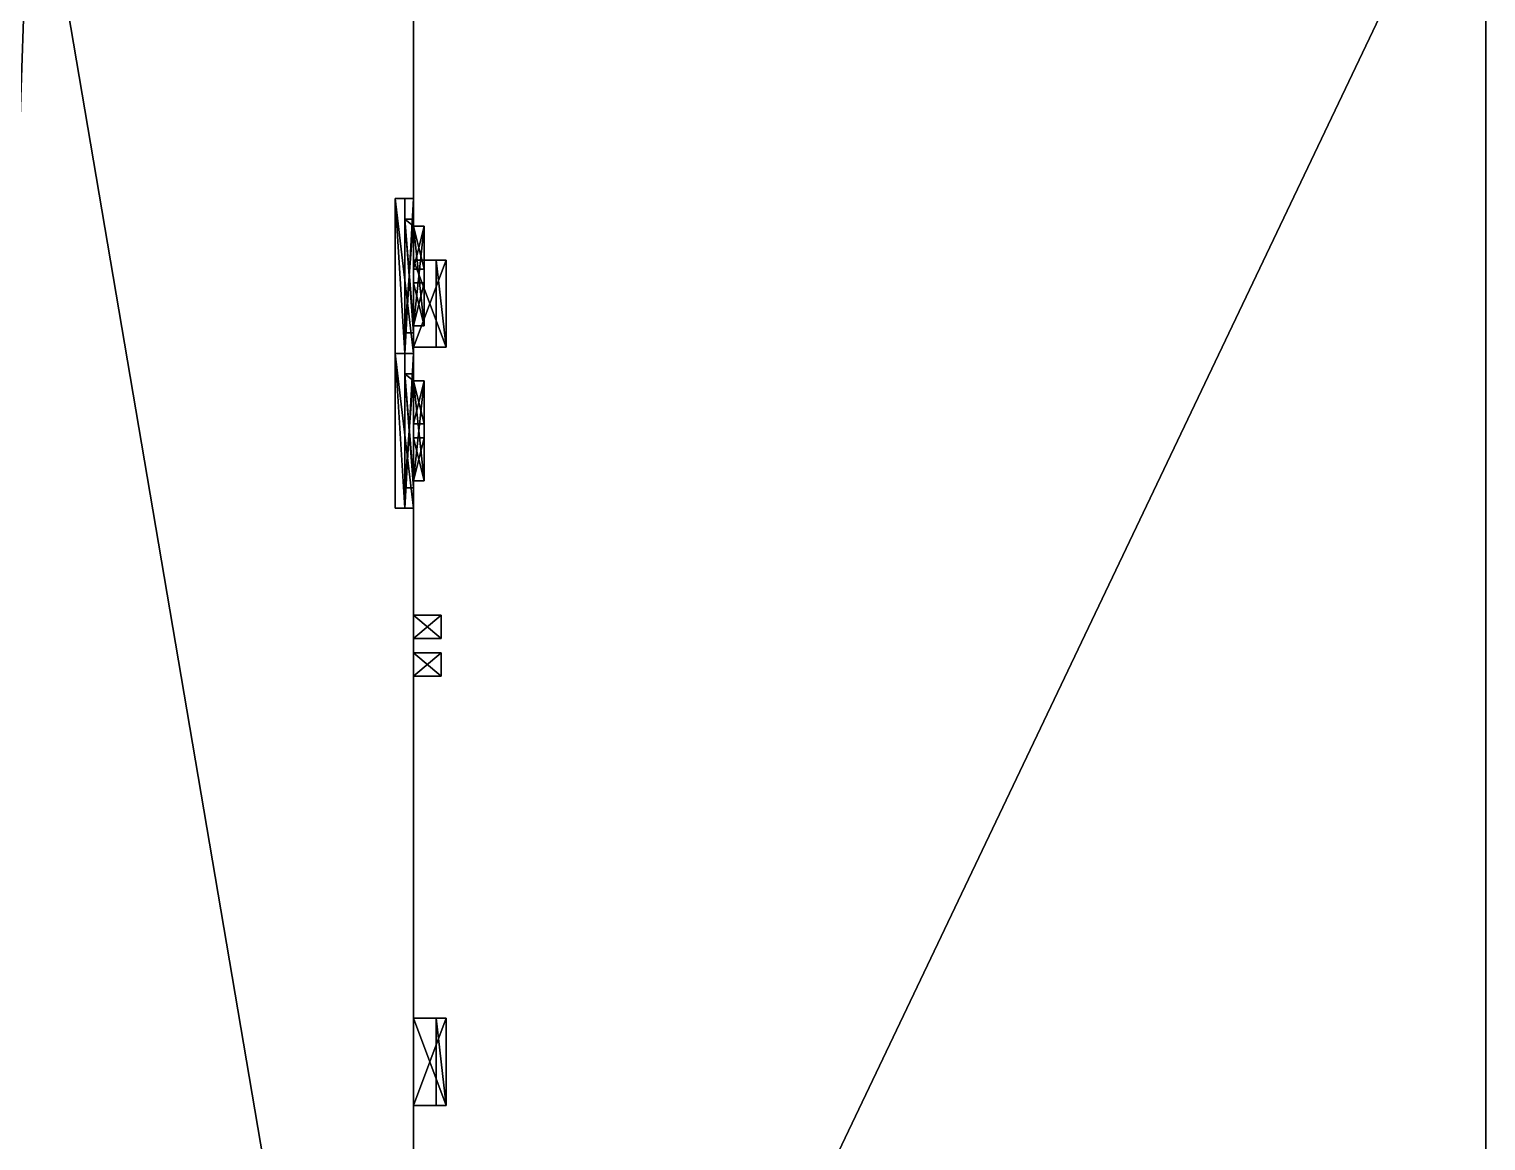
# Model space of a CAD drawing. Header units: metres. Extents: x -124 to 108, y 0 to 201.
# Drawn here: x 98.85 to 108, y 14.64 to 21.63 of the extents above; entities that cross this region are included whole.
import ezdxf

# ---------------------------------------------------------------- set-up
doc = ezdxf.new("R2010")
doc.units = ezdxf.units.M
doc.layers.get('0').update_dxf_attribs({"true_color": 0xff5454})

# ---------------------------------------------------------------- blocks, each defined once
blk = doc.blocks.new('door_i')
for p, q in [((0.9727, 2.2928), (0, 2.2928)), ((0, 2.2928), (0, 2.2928, 0.1151)), ((0.9727, 2.2928, 0.1151), (0, 2.2928, 0.1151)), ((0, 2.2928, 0.1151), (0, 2.2216, 0.0536)), ((0, 2.2928), (0, 0)), ((0.9727, 2.2216, 0.0536), (0.9727, 2.2928, 0.1151)), ((0.9727, 2.2928), (0.9727, 2.2928, 0.1151)), ((0.9727, 0), (0.9727, 2.2928)), ((0, 2.2216, 0.0536), (0, 0, 0.0536)), ((0, 2.2216, 0.0536), (0.9727, 2.2216, 0.0536)), ((0.9727, 0, 0.0536), (0.9727, 2.2216, 0.0536)), ((0.8436, 2.1571), (0.1292, 2.1571)), ((0.1292, 0.1356), (0.1292, 2.1571)), ((0.1292, 0.1356, 0.0536), (0.1292, 2.1571, 0.0536)), ((0.8436, 2.1571, 0.0536), (0.1292, 2.1571, 0.0536)), ((0.1292, 2.1571), (0.1292, 2.1571, 0.0536)), ((0.4433, 2.1119), (0.1723, 2.1119)), ((0.1723, 2.1119), (0.1723, 1.9849)), ((0.1723, 2.1119, -0.0675), (0.1723, 1.9849, -0.0675)), ((0.4433, 2.1119, -0.0675), (0.1723, 2.1119, -0.0675)), ((0.1723, 2.1119, -0.0675), (0.1723, 2.1119)), ((0.4433, 2.1119, -0.0675), (0.4433, 2.1119)), ((0.4433, 1.9849), (0.4433, 2.1119)), ((0.4433, 1.9849, -0.0675), (0.4433, 2.1119, -0.0675)), ((0.5295, 2.1119, -0.0675), (0.5295, 2.1119)), ((0.5295, 2.1119), (0.5295, 1.9849)), ((0.5295, 2.1119, -0.0675), (0.5295, 1.9849, -0.0675)), ((0.8004, 2.1119, -0.0675), (0.5295, 2.1119, -0.0675)), ((0.8004, 2.1119, -0.0675), (0.8004, 2.1119)), ((0.8004, 1.9849), (0.8004, 2.1119)), ((0.8004, 1.9849, -0.0675), (0.8004, 2.1119, -0.0675)), ((0.8436, 2.1571), (0.8436, 0.1356)), ((0.8436, 2.1571, 0.0536), (0.8436, 0.1356, 0.0536)), ((0.8436, 2.1571), (0.8436, 2.1571, 0.0536)), ((0.1723, 1.9849, -0.0675), (0.1723, 1.9849)), ((0.1723, 1.9849), (0.4433, 1.9849)), ((0.1723, 1.9849, -0.0675), (0.4433, 1.9849, -0.0675)), ((0.4433, 1.9849, -0.0675), (0.4433, 1.9849)), ((0.5295, 1.9849, -0.0675), (0.5295, 1.9849)), ((0.5295, 1.9849), (0.8004, 1.9849)), ((0.5295, 1.9849, -0.0675), (0.8004, 1.9849, -0.0675)), ((0.8004, 1.9849, -0.0675), (0.8004, 1.9849)), ((0.8004, 1.8944), (0.1723, 1.8944)), ((0.8004, 1.8944, -0.0675), (0.1723, 1.8944, -0.0675)), ((0.1723, 1.8944), (0.1723, 0.1356)), ((0.1723, 1.8944, -0.0675), (0.1723, 0.1356, -0.0675)), ((0.1723, 1.8944, -0.0675), (0.1723, 1.8944)), ((0.8004, 0.1356, -0.0675), (0.8004, 1.8944, -0.0675)), ((0.8004, 0.1356), (0.8004, 1.8944)), ((0.8004, 1.8944, -0.0675), (0.8004, 1.8944)), ((0.1723, 0.1356), (0.1292, 0.1356)), ((0.8436, 0.1356, 0.0536), (0.1292, 0.1356, 0.0536)), ((0.1292, 0.1356), (0.1292, 0.1356, 0.0536)), ((0.1723, 0.1356, -0.0675), (0.1723, 0.1356)), ((0.8004, 0.1356, -0.0675), (0.8004, 0.1356)), ((0.8436, 0.1356), (0.8004, 0.1356)), ((0.8436, 0.1356), (0.8436, 0.1356, 0.0536)), ((0, 0, 0.0536), (0.9727, 0, 0.0536)), ((0, 0), (0.9727, 0)), ((0, 0), (0, 0, 0.0536)), ((0.9727, 0), (0.9727, 0, 0.0536))]:
    blk.add_line(p, q)
at = {"color": 28, "true_color": 0x130f0a}
blk.add_line((0.8004, 2.1119), (0.5295, 2.1119), dxfattribs=at)
at = {"color": 29, "true_color": 0x423123}
blk.add_line((0.1723, 0.1356, -0.0675), (0.8004, 0.1356, -0.0675), dxfattribs=at)
at = {"color": 45, "true_color": 0xaa8f5f}
mesh = blk.add_polyface(dxfattribs=at)
corners = [(0, 2.2928, 0.1151), (0.9727, 2.2928), (0, 2.2928), (0.9727, 2.2928, 0.1151)]
mesh.append_faces([[corners[k] for k in face] for face in [(0, 1, 2), (1, 0, 3)]], dxfattribs={"vtx0": -1, "color": 45})
mesh = blk.add_polyface(dxfattribs=at)
corners = [(0.9727, 2.2216, 0.0536), (0, 2.2928, 0.1151), (0, 2.2216, 0.0536), (0.9727, 2.2928, 0.1151)]
mesh.append_faces([[corners[k] for k in face] for face in [(0, 1, 2), (1, 0, 3)]], dxfattribs={"vtx0": -1, "color": 45})
mesh = blk.add_polyface(dxfattribs=at)
corners = [(0, 2.2216, 0.0536), (0, 0), (0, 0, 0.0536), (0, 2.2928), (0, 2.2928, 0.1151)]
mesh.append_faces([[corners[k] for k in face] for face in [(0, 1, 2), (3, 0, 4)]], dxfattribs={"vtx0": -1, "color": 45})
mesh.append_faces([[corners[k] for k in face] for face in [(1, 0, 3)]], dxfattribs={"vtx0": -1, "vtx1": -1, "color": 45})
mesh = blk.add_polyface(dxfattribs=at)
corners = [(0.9727, 2.2928), (0.9727, 0, 0.0536), (0.9727, 0), (0.9727, 2.2216, 0.0536), (0.9727, 2.2928, 0.1151)]
mesh.append_faces([[corners[k] for k in face] for face in [(0, 1, 2), (3, 0, 4)]], dxfattribs={"vtx0": -1, "color": 45})
mesh.append_faces([[corners[k] for k in face] for face in [(1, 0, 3)]], dxfattribs={"vtx0": -1, "vtx1": -1, "color": 45})
mesh = blk.add_polyface(dxfattribs=at)
corners = [(0, 0, 0.0536), (0.1292, 0.1356, 0.0536), (0, 2.2216, 0.0536), (0.9727, 0, 0.0536), (0.8436, 0.1356, 0.0536), (0.8436, 2.1571, 0.0536), (0.1292, 2.1571, 0.0536), (0.9727, 2.2216, 0.0536)]
mesh.append_faces([[corners[k] for k in face] for face in [(0, 1, 2), (1, 3, 4), (4, 3, 5), (2, 6, 7), (6, 2, 1), (7, 5, 3)]], dxfattribs={"vtx0": -1, "vtx1": -1, "color": 45})
mesh.append_faces([[corners[k] for k in face] for face in [(1, 0, 3), (7, 6, 5)]], dxfattribs={"vtx0": -1, "vtx2": -1, "color": 45})
mesh = blk.add_polyface(dxfattribs=at)
corners = [(0.8436, 2.1571, 0.0536), (0.1292, 2.1571), (0.8436, 2.1571), (0.1292, 2.1571, 0.0536)]
mesh.append_faces([[corners[k] for k in face] for face in [(0, 1, 2), (1, 0, 3)]], dxfattribs={"vtx0": -1, "color": 45})
mesh = blk.add_polyface(dxfattribs=at)
corners = [(0.1292, 2.1571), (0.1292, 0.1356, 0.0536), (0.1292, 0.1356), (0.1292, 2.1571, 0.0536)]
mesh.append_faces([[corners[k] for k in face] for face in [(0, 1, 2), (1, 0, 3)]], dxfattribs={"vtx0": -1, "color": 45})
at = {"color": 29, "true_color": 0x423123}
mesh = blk.add_polyface(dxfattribs=at)
corners = [(0.8436, 0.1356), (0.8004, 1.8944), (0.8004, 0.1356), (0.8004, 1.9849), (0.8004, 2.1119), (0.1723, 0.1356), (0.1292, 2.1571), (0.1292, 0.1356), (0.1723, 2.1119), (0.8436, 2.1571), (0.1723, 1.8944), (0.1723, 1.9849), (0.4433, 2.1119), (0.5295, 2.1119), (0.5295, 1.9849), (0.4433, 1.9849)]
mesh.append_faces([[corners[k] for k in face] for face in [(0, 1, 2), (5, 6, 7)]], dxfattribs={"vtx0": -1, "color": 29})
mesh.append_faces([[corners[k] for k in face] for face in [(3, 0, 4), (6, 8, 9), (8, 10, 11), (13, 12, 14), (9, 4, 0), (1, 11, 10), (11, 1, 15), (15, 14, 12), (14, 1, 3)]], dxfattribs={"vtx0": -1, "vtx1": -1, "color": 29})
mesh.append_faces([[corners[k] for k in face] for face in [(1, 0, 3), (6, 5, 8), (9, 12, 13), (15, 1, 14)]], dxfattribs={"vtx0": -1, "vtx1": -1, "vtx2": -1, "color": 29})
mesh.append_faces([[corners[k] for k in face] for face in [(8, 5, 10), (9, 8, 12), (9, 13, 4)]], dxfattribs={"vtx0": -1, "vtx2": -1, "color": 29})
at = {"color": 28, "true_color": 0x130f0a}
mesh = blk.add_polyface(dxfattribs=at)
corners = [(0.4433, 1.9849, -0.0675), (0.1723, 2.1119, -0.0675), (0.1723, 1.9849, -0.0675), (0.4433, 2.1119, -0.0675)]
mesh.append_faces([[corners[k] for k in face] for face in [(0, 1, 2), (1, 0, 3)]], dxfattribs={"vtx0": -1, "color": 28})
at = {"color": 29, "true_color": 0x423123}
mesh = blk.add_polyface(dxfattribs=at)
corners = [(0.1723, 2.1119, -0.0675), (0.1723, 1.9849), (0.1723, 1.9849, -0.0675), (0.1723, 2.1119)]
mesh.append_faces([[corners[k] for k in face] for face in [(0, 1, 2), (1, 0, 3)]], dxfattribs={"vtx0": -1, "color": 29})
mesh = blk.add_polyface(dxfattribs=at)
corners = [(0.4433, 2.1119), (0.1723, 2.1119, -0.0675), (0.4433, 2.1119, -0.0675), (0.1723, 2.1119)]
mesh.append_faces([[corners[k] for k in face] for face in [(0, 1, 2), (1, 0, 3)]], dxfattribs={"vtx0": -1, "color": 29})
mesh = blk.add_polyface(dxfattribs=at)
corners = [(0.4433, 2.1119), (0.4433, 1.9849, -0.0675), (0.4433, 1.9849), (0.4433, 2.1119, -0.0675)]
mesh.append_faces([[corners[k] for k in face] for face in [(0, 1, 2), (1, 0, 3)]], dxfattribs={"vtx0": -1, "color": 29})
at = {"color": 28, "true_color": 0x130f0a}
mesh = blk.add_polyface(dxfattribs=at)
corners = [(0.8004, 1.9849, -0.0675), (0.5295, 2.1119, -0.0675), (0.5295, 1.9849, -0.0675), (0.8004, 2.1119, -0.0675)]
mesh.append_faces([[corners[k] for k in face] for face in [(0, 1, 2), (1, 0, 3)]], dxfattribs={"vtx0": -1, "color": 28})
at = {"color": 29, "true_color": 0x423123}
mesh = blk.add_polyface(dxfattribs=at)
corners = [(0.8004, 2.1119), (0.5295, 2.1119, -0.0675), (0.8004, 2.1119, -0.0675), (0.5295, 2.1119)]
mesh.append_faces([[corners[k] for k in face] for face in [(0, 1, 2), (1, 0, 3)]], dxfattribs={"vtx0": -1, "color": 29})
mesh = blk.add_polyface(dxfattribs=at)
corners = [(0.5295, 2.1119, -0.0675), (0.5295, 1.9849), (0.5295, 1.9849, -0.0675), (0.5295, 2.1119)]
mesh.append_faces([[corners[k] for k in face] for face in [(0, 1, 2), (1, 0, 3)]], dxfattribs={"vtx0": -1, "color": 29})
mesh = blk.add_polyface(dxfattribs=at)
corners = [(0.8004, 2.1119), (0.8004, 1.9849, -0.0675), (0.8004, 1.9849), (0.8004, 2.1119, -0.0675)]
mesh.append_faces([[corners[k] for k in face] for face in [(0, 1, 2), (1, 0, 3)]], dxfattribs={"vtx0": -1, "color": 29})
at = {"color": 45, "true_color": 0xaa8f5f}
mesh = blk.add_polyface(dxfattribs=at)
corners = [(0.8436, 2.1571, 0.0536), (0.8436, 0.1356), (0.8436, 0.1356, 0.0536), (0.8436, 2.1571)]
mesh.append_faces([[corners[k] for k in face] for face in [(0, 1, 2), (1, 0, 3)]], dxfattribs={"vtx0": -1, "color": 45})
at = {"color": 29, "true_color": 0x423123}
mesh = blk.add_polyface(dxfattribs=at)
corners = [(0.1723, 1.9849), (0.4433, 1.9849, -0.0675), (0.1723, 1.9849, -0.0675), (0.4433, 1.9849)]
mesh.append_faces([[corners[k] for k in face] for face in [(0, 1, 2), (1, 0, 3)]], dxfattribs={"vtx0": -1, "color": 29})
mesh = blk.add_polyface(dxfattribs=at)
corners = [(0.5295, 1.9849), (0.8004, 1.9849, -0.0675), (0.5295, 1.9849, -0.0675), (0.8004, 1.9849)]
mesh.append_faces([[corners[k] for k in face] for face in [(0, 1, 2), (1, 0, 3)]], dxfattribs={"vtx0": -1, "color": 29})
at = {"color": 28, "true_color": 0x130f0a}
mesh = blk.add_polyface(dxfattribs=at)
corners = [(0.8004, 0.1356, -0.0675), (0.1723, 1.8944, -0.0675), (0.1723, 0.1356, -0.0675), (0.8004, 1.8944, -0.0675)]
mesh.append_faces([[corners[k] for k in face] for face in [(0, 1, 2), (1, 0, 3)]], dxfattribs={"vtx0": -1, "color": 28})
at = {"color": 29, "true_color": 0x423123}
mesh = blk.add_polyface(dxfattribs=at)
corners = [(0.1723, 1.8944, -0.0675), (0.1723, 0.1356), (0.1723, 0.1356, -0.0675), (0.1723, 1.8944)]
mesh.append_faces([[corners[k] for k in face] for face in [(0, 1, 2), (1, 0, 3)]], dxfattribs={"vtx0": -1, "color": 29})
mesh = blk.add_polyface(dxfattribs=at)
corners = [(0.8004, 1.8944), (0.1723, 1.8944, -0.0675), (0.8004, 1.8944, -0.0675), (0.1723, 1.8944)]
mesh.append_faces([[corners[k] for k in face] for face in [(0, 1, 2), (1, 0, 3)]], dxfattribs={"vtx0": -1, "color": 29})
mesh = blk.add_polyface(dxfattribs=at)
corners = [(0.8004, 1.8944), (0.8004, 0.1356, -0.0675), (0.8004, 0.1356), (0.8004, 1.8944, -0.0675)]
mesh.append_faces([[corners[k] for k in face] for face in [(0, 1, 2), (1, 0, 3)]], dxfattribs={"vtx0": -1, "color": 29})
at = {"color": 45, "true_color": 0xaa8f5f}
mesh = blk.add_polyface(dxfattribs=at)
corners = [(0.1292, 0.1356, 0.0536), (0.1723, 0.1356), (0.1292, 0.1356), (0.8004, 0.1356), (0.8436, 0.1356), (0.8436, 0.1356, 0.0536), (0.8004, 0.1356, -0.0675), (0.1723, 0.1356, -0.0675)]
mesh.append_faces([[corners[k] for k in face] for face in [(0, 1, 2), (4, 0, 5), (1, 6, 7)]], dxfattribs={"vtx0": -1, "color": 45})
mesh.append_faces([[corners[k] for k in face] for face in [(3, 0, 4), (6, 1, 3)]], dxfattribs={"vtx0": -1, "vtx1": -1, "color": 45})
mesh.append_faces([[corners[k] for k in face] for face in [(1, 0, 3)]], dxfattribs={"vtx0": -1, "vtx1": -1, "vtx2": -1, "color": 45})
mesh = blk.add_polyface(dxfattribs=at)
corners = [(0.9727, 0, 0.0536), (0, 0), (0.9727, 0), (0, 0, 0.0536)]
mesh.append_faces([[corners[k] for k in face] for face in [(0, 1, 2), (1, 0, 3)]], dxfattribs={"vtx0": -1, "color": 45})
blk = doc.blocks.new('winBasic')
for p, q in [((0.5477, 0.8862), (0, 0.8862)), ((0, 0.8862), (0, 0.8862, -0.2048)), ((0.5477, 0.8862, -0.2048), (0, 0.8862, -0.2048)), ((0, 0.8862, -0.2048), (0, 0.5162, -0.2048)), ((0, 0.8862), (0, 0)), ((0.5477, 0.8862), (0.5477, 0.8862, -0.2048)), ((0.5477, 0), (0.5477, 0.8862)), ((0.5477, 0.5162, -0.2048), (0.5477, 0.8862, -0.2048)), ((0, 0.5162, -0.2048), (0.5477, 0.5162, -0.2048)), ((0, 0.4543, -0.1429), (0.5477, 0.4543, -0.1429)), ((0, 0.3924, -0.2048), (0, 0, -0.2048)), ((0, 0.3924, -0.2048), (0.5477, 0.3924, -0.2048)), ((0.5477, 0, -0.2048), (0.5477, 0.3924, -0.2048)), ((0, 0), (0.5477, 0)), ((0, 0), (0, 0, -0.2048)), ((0.5477, 0), (0.5477, 0, -0.2048)), ((0, 0, -0.2048), (0.5477, 0, -0.2048))]:
    blk.add_line(p, q)
at = {"extrusion": (-1, 0, 1.34871e-19)}
blk.add_arc((-0.4543, -0.2048), 0.0619, 0, 180, dxfattribs=at)
at = {"extrusion": (-1, -1.2581e-32, 1.34871e-19)}
blk.add_arc((-0.4543, -0.2048, -0.5477), 0.0619, 360, 180, dxfattribs=at)
at = {"color": 45, "true_color": 0x9b7d59}
mesh = blk.add_polyface(dxfattribs=at)
corners = [(0.5477, 0.8862), (0, 0.8862, -0.2048), (0.5477, 0.8862, -0.2048), (0, 0.8862)]
mesh.append_faces([[corners[k] for k in face] for face in [(0, 1, 2), (1, 0, 3)]], dxfattribs={"vtx0": -1, "color": 45})
mesh = blk.add_polyface(dxfattribs=at)
corners = [(0, 0.3924, -0.2048), (0, 0), (0, 0, -0.2048), (0, 0.4543, -0.1429), (0, 0.8862), (0, 0.5162, -0.2048), (0, 0.8862, -0.2048)]
mesh.append_faces([[corners[k] for k in face] for face in [(0, 1, 2), (4, 5, 6)]], dxfattribs={"vtx0": -1, "color": 45})
mesh.append_faces([[corners[k] for k in face] for face in [(1, 3, 4)]], dxfattribs={"vtx0": -1, "vtx1": -1, "color": 45})
mesh.append_faces([[corners[k] for k in face] for face in [(1, 0, 3), (4, 3, 5)]], dxfattribs={"vtx0": -1, "vtx2": -1, "color": 45})
at = {"color": 18, "true_color": 0x000000}
mesh = blk.add_polyface(dxfattribs=at)
corners = [(0, 0.5162, -0.2048), (0.5477, 0.8862, -0.2048), (0, 0.8862, -0.2048), (0.5477, 0.5162, -0.2048)]
mesh.append_faces([[corners[k] for k in face] for face in [(0, 1, 2), (1, 0, 3)]], dxfattribs={"vtx0": -1, "color": 18})
at = {"color": 45, "true_color": 0x9b7d59}
mesh = blk.add_polyface(dxfattribs=at)
corners = [(0.5477, 0), (0.5477, 0.3924, -0.2048), (0.5477, 0, -0.2048), (0.5477, 0.4543, -0.1429), (0.5477, 0.8862), (0.5477, 0.5162, -0.2048), (0.5477, 0.8862, -0.2048)]
mesh.append_faces([[corners[k] for k in face] for face in [(0, 1, 2), (5, 4, 6)]], dxfattribs={"vtx0": -1, "color": 45})
mesh.append_faces([[corners[k] for k in face] for face in [(1, 0, 3), (3, 4, 5)]], dxfattribs={"vtx0": -1, "vtx1": -1, "color": 45})
mesh.append_faces([[corners[k] for k in face] for face in [(3, 0, 4)]], dxfattribs={"vtx0": -1, "vtx2": -1, "color": 45})
at = {"color": 37, "true_color": 0x7b6641}
mesh = blk.add_polyface(dxfattribs=at)
corners = [(0, 0.4543, -0.1429), (0.5477, 0.5162, -0.2048), (0, 0.5162, -0.2048), (0.5477, 0.4543, -0.1429)]
mesh.append_faces([[corners[k] for k in face] for face in [(0, 1, 2), (1, 0, 3)]], dxfattribs={"vtx0": -1, "color": 37})
mesh = blk.add_polyface(dxfattribs=at)
corners = [(0.5477, 0.3924, -0.2048), (0, 0.4543, -0.1429), (0, 0.3924, -0.2048), (0.5477, 0.4543, -0.1429)]
mesh.append_faces([[corners[k] for k in face] for face in [(0, 1, 2), (1, 0, 3)]], dxfattribs={"vtx0": -1, "color": 37})
at = {"color": 18, "true_color": 0x000000}
mesh = blk.add_polyface(dxfattribs=at)
corners = [(0.5477, 0, -0.2048), (0, 0.3924, -0.2048), (0, 0, -0.2048), (0.5477, 0.3924, -0.2048)]
mesh.append_faces([[corners[k] for k in face] for face in [(0, 1, 2), (1, 0, 3)]], dxfattribs={"vtx0": -1, "color": 18})
at = {"color": 45, "true_color": 0x9b7d59}
mesh = blk.add_polyface(dxfattribs=at)
corners = [(0, 0), (0.5477, 0, -0.2048), (0, 0, -0.2048), (0.5477, 0)]
mesh.append_faces([[corners[k] for k in face] for face in [(0, 1, 2), (1, 0, 3)]], dxfattribs={"vtx0": -1, "color": 45})
blk = doc.blocks.new('winDouble')
for p, q in [((0, 0.9541, -0.173), (0.146, 0.9541, -0.173)), ((0, 0.9541), (0, 0.9541, -0.173)), ((0, 0, -0.173), (0, 0.9541, -0.173)), ((0, 0), (0, 0.9541)), ((0, 0.9541), (0.146, 0.9541)), ((0.146, 0.9541, -0.173), (0.146, 0, -0.173)), ((0.146, 0.9541), (0.146, 0.9541, -0.173)), ((0.146, 0.9541), (0.146, 0)), ((0.2365, 0.9541), (0.3826, 0.9541)), ((0.2365, 0), (0.2365, 0.9541)), ((0.2365, 0, -0.173), (0.2365, 0.9541, -0.173)), ((0.2365, 0.9541, -0.173), (0.3826, 0.9541, -0.173)), ((0.2365, 0.9541), (0.2365, 0.9541, -0.173)), ((0.3826, 0.9541), (0.3826, 0)), ((0.3826, 0.9541), (0.3826, 0.9541, -0.173)), ((0.3826, 0.9541, -0.173), (0.3826, 0, -0.173)), ((0.3826, 0), (0.2365, 0)), ((0.3826, 0, -0.173), (0.2365, 0, -0.173)), ((0.2365, 0), (0.2365, 0, -0.173)), ((0.3826, 0), (0.3826, 0, -0.173)), ((0, 0), (0, 0, -0.173)), ((0.146, 0, -0.173), (0, 0, -0.173)), ((0.146, 0), (0, 0)), ((0.146, 0), (0.146, 0, -0.173))]:
    blk.add_line(p, q)
at = {"color": 45, "true_color": 0x9b7d59}
mesh = blk.add_polyface(dxfattribs=at)
corners = [(0.146, 0.9541), (0, 0.9541, -0.173), (0.146, 0.9541, -0.173), (0, 0.9541)]
mesh.append_faces([[corners[k] for k in face] for face in [(0, 1, 2), (1, 0, 3)]], dxfattribs={"vtx0": -1, "color": 45})
mesh = blk.add_polyface(dxfattribs=at)
corners = [(0, 0.9541, -0.173), (0, 0), (0, 0, -0.173), (0, 0.9541)]
mesh.append_faces([[corners[k] for k in face] for face in [(0, 1, 2), (1, 0, 3)]], dxfattribs={"vtx0": -1, "color": 45})
at = {"color": 18, "true_color": 0x000000}
mesh = blk.add_polyface(dxfattribs=at)
corners = [(0.146, 0, -0.173), (0, 0.9541, -0.173), (0, 0, -0.173), (0.146, 0.9541, -0.173)]
mesh.append_faces([[corners[k] for k in face] for face in [(0, 1, 2), (1, 0, 3)]], dxfattribs={"vtx0": -1, "color": 18})
at = {"color": 45, "true_color": 0x9b7d59}
mesh = blk.add_polyface(dxfattribs=at)
corners = [(0.146, 0), (0.146, 0.9541, -0.173), (0.146, 0, -0.173), (0.146, 0.9541)]
mesh.append_faces([[corners[k] for k in face] for face in [(0, 1, 2), (1, 0, 3)]], dxfattribs={"vtx0": -1, "color": 45})
at = {"color": 18, "true_color": 0x000000}
mesh = blk.add_polyface(dxfattribs=at)
corners = [(0.3826, 0, -0.173), (0.2365, 0.9541, -0.173), (0.2365, 0, -0.173), (0.3826, 0.9541, -0.173)]
mesh.append_faces([[corners[k] for k in face] for face in [(0, 1, 2), (1, 0, 3)]], dxfattribs={"vtx0": -1, "color": 18})
at = {"color": 45, "true_color": 0x9b7d59}
mesh = blk.add_polyface(dxfattribs=at)
corners = [(0.3826, 0.9541), (0.2365, 0.9541, -0.173), (0.3826, 0.9541, -0.173), (0.2365, 0.9541)]
mesh.append_faces([[corners[k] for k in face] for face in [(0, 1, 2), (1, 0, 3)]], dxfattribs={"vtx0": -1, "color": 45})
mesh = blk.add_polyface(dxfattribs=at)
corners = [(0.2365, 0, -0.173), (0.2365, 0.9541), (0.2365, 0), (0.2365, 0.9541, -0.173)]
mesh.append_faces([[corners[k] for k in face] for face in [(0, 1, 2), (1, 0, 3)]], dxfattribs={"vtx0": -1, "color": 45})
mesh = blk.add_polyface(dxfattribs=at)
corners = [(0.3826, 0.9541), (0.3826, 0, -0.173), (0.3826, 0), (0.3826, 0.9541, -0.173)]
mesh.append_faces([[corners[k] for k in face] for face in [(0, 1, 2), (1, 0, 3)]], dxfattribs={"vtx0": -1, "color": 45})
mesh = blk.add_polyface(dxfattribs=at)
corners = [(0.2365, 0), (0.3826, 0, -0.173), (0.2365, 0, -0.173), (0.3826, 0)]
mesh.append_faces([[corners[k] for k in face] for face in [(0, 1, 2), (1, 0, 3)]], dxfattribs={"vtx0": -1, "color": 45})
mesh = blk.add_polyface(dxfattribs=at)
corners = [(0, 0), (0.146, 0, -0.173), (0, 0, -0.173), (0.146, 0)]
mesh.append_faces([[corners[k] for k in face] for face in [(0, 1, 2), (1, 0, 3)]], dxfattribs={"vtx0": -1, "color": 45})
blk = doc.blocks.new('Component_1')
for p, q in [((101.2657, 23.1046, 9.6425), (101.2657, 8.9741, 9.6425)), ((101.2657, 23.1046), (101.2657, 8.9741)), ((108.0031, 8.9741, 9.6425), (108.0031, 23.1046, 9.6425))]:
    blk.add_line(p, q)
at = {"extrusion": (-1, 0, 0)}
for name, p in [('door_i', (-20.5613, 0, -101.2657)), ('winBasic', (-20.1752, 5.9976, -101.2657)), ('door_i', (-19.5886, 0, -101.2657)), ('winDouble', (-17.944, 1.2153, -101.2657)), ('winBasic', (-15.4116, 5.9622, -101.2657))]:
    blk.add_blockref(name, p, dxfattribs=at)
mesh = blk.add_polyface()
corners = [(98.8638, 30.9094), (89.7246, 8.9741), (87.5479, 30.9094), (96.8166, 14.0938), (98.4961, 14.0938), (98.4961, 12.4142), (96.8166, 12.4142), (101.2657, 8.9741), (98.8638, 23.1046), (101.2657, 23.1046), (-20.4883, 200.884), (-36.2436, 166.56), (-36.2436, 200.884), (-62.7983, 120.0462), (-62.7983, 166.56), (-62.7983, 96.8369), (-62.7983, 69.0721), (28.0829, 69.0721), (-20.4883, 166.56), (4.4317, 132.3), (4.4317, 166.56), (28.0829, 132.3), (28.0829, 88.4306), (52.9352, 88.4306), (28.0829, 66.4607), (35.9315, 66.4607), (35.9315, 59.9298), (58.5118, 70.2663), (71.2137, 59.9298), (58.5118, 82.925), (78.994, 70.2663), (71.2137, 47.1726), (86.7108, 98.9359), (52.9352, 98.9359), (78.994, 82.925), (35.9315, 45.5423), (35.9315, 47.1726), (35.9315, 32.3853), (35.9315, 12.8996), (56.2283, 30.6197), (71.0143, 30.6197), (71.0143, 7.874), (89.7246, 7.874), (86.7108, 60.8021), (87.5479, 60.8021), (29.1243, 8.345), (29.1243, 12.8996), (56.2283, 8.345), (30.8642, 32.3853), (30.8642, 45.5423), (-93.4757, 160.2962), (-109.8283, 96.8369), (-109.8283, 160.2962), (-93.4757, 120.0462)]
mesh.append_faces([[corners[k] for k in face] for face in [(7, 8, 9), (10, 11, 12), (11, 13, 14), (19, 18, 20), (32, 23, 33), (31, 35, 36), (2, 43, 44), (38, 45, 46), (35, 48, 49), (50, 51, 52)]], dxfattribs={"vtx0": -1})
mesh.append_faces([[corners[k] for k in face] for face in [(0, 1, 2), (3, 0, 4), (4, 0, 5), (1, 6, 7), (6, 1, 3), (8, 5, 0), (15, 11, 16), (16, 11, 17), (18, 11, 10), (17, 23, 24), (24, 23, 25), (25, 23, 26), (26, 27, 28), (27, 23, 29), (28, 30, 31), (29, 32, 34), (34, 32, 30), (37, 31, 38), (39, 31, 40), (40, 31, 41), (41, 31, 42), (43, 30, 32), (42, 2, 1), (45, 38, 47), (47, 38, 39), (48, 35, 37), (51, 53, 15)]], dxfattribs={"vtx0": -1, "vtx1": -1})
mesh.append_faces([[corners[k] for k in face] for face in [(1, 0, 3), (7, 5, 8), (13, 11, 15), (17, 11, 18), (17, 18, 19), (26, 23, 27), (23, 32, 29), (35, 31, 37), (38, 31, 39), (42, 31, 30), (42, 30, 2), (2, 30, 43)]], dxfattribs={"vtx0": -1, "vtx1": -1, "vtx2": -1})
mesh.append_faces([[corners[k] for k in face] for face in [(7, 6, 5), (17, 19, 21), (17, 21, 22), (17, 22, 23), (28, 27, 30), (51, 50, 53), (15, 53, 13)]], dxfattribs={"vtx0": -1, "vtx2": -1})
mesh = blk.add_polyface()
corners = [(108.0031, 23.1046, 9.6425), (101.2657, 8.9741, 9.6425), (101.2657, 23.1046, 9.6425), (108.0031, 8.9741, 9.6425)]
mesh.append_faces([[corners[k] for k in face] for face in [(0, 1, 2), (1, 0, 3)]], dxfattribs={"vtx0": -1})
mesh = blk.add_polyface()
corners = [(101.2657, 12.2113, 2.0383), (101.2657, 11.6531, 5.9378), (101.2657, 11.4335, 2.0383), (101.2657, 12.2008, 5.9378), (101.2657, 12.2008, 6.824), (101.2657, 12.2113), (101.2657, 12.7221, 1.1239), (101.2657, 12.2113, 1.962), (101.2657, 18.6158), (101.2657, 12.8681, 1.1239), (101.2657, 12.9586, 1.1239), (101.2657, 12.8681, 2.078), (101.2657, 13.1047, 1.1239), (101.2657, 13.1047, 2.078), (101.2657, 17.5614, 1.2153), (101.2657, 14.8639, 5.9622), (101.2657, 15.4116, 5.9622), (101.2657, 15.4116, 6.8484), (101.2657, 17.7075, 1.2153), (101.2657, 17.798, 1.2153), (101.2657, 17.7075, 2.1694), (101.2657, 17.944, 1.2153), (101.2657, 17.944, 2.1694), (101.2657, 19.5886), (101.2657, 19.5886, 2.2928), (101.2657, 20.5613, 2.2928), (101.2657, 19.6275, 5.9976), (101.2657, 20.1752, 5.9976), (101.2657, 20.1752, 6.8838), (101.2657, 23.1046), (101.2657, 20.5613), (101.2657, 11.4335), (101.2657, 8.9741, 8.5138), (101.2657, 8.9741), (101.2657, 8.9741, 9.6425), (101.2657, 11.6531, 6.824), (101.2657, 23.1046, 9.6425), (101.2657, 11.4335, 1.962), (101.2657, 14.8639, 6.8484), (101.2657, 12.7221, 2.078), (101.2657, 12.9586, 2.078), (101.2657, 19.6275, 6.8838), (101.2657, 17.5614, 2.1694), (101.2657, 17.798, 2.1694), (101.2657, 18.6158, 2.2928)]
mesh.append_faces([[corners[k] for k in face] for face in [(23, 24, 23), (29, 25, 30), (31, 32, 33), (2, 31, 37)]], dxfattribs={"vtx0": -1})
mesh.append_faces([[corners[k] for k in face] for face in [(0, 1, 2), (1, 0, 3), (3, 0, 4), (5, 6, 7), (7, 6, 0), (6, 8, 9), (9, 10, 11), (10, 8, 12), (12, 8, 13), (15, 14, 16), (16, 14, 17), (14, 8, 18), (18, 19, 20), (19, 8, 21), (21, 8, 22), (25, 26, 24), (26, 25, 27), (27, 25, 28), (32, 31, 34), (34, 35, 36), (35, 2, 1), (39, 0, 6), (40, 11, 10), (38, 13, 15), (42, 17, 14), (43, 20, 19), (44, 22, 8), (24, 24, 23), (41, 24, 26), (36, 25, 29)]], dxfattribs={"vtx0": -1, "vtx1": -1})
mesh.append_faces([[corners[k] for k in face] for face in [(9, 8, 10), (13, 8, 14), (13, 14, 15), (18, 8, 19), (34, 31, 2), (34, 2, 35), (36, 4, 38), (38, 4, 0), (38, 0, 39), (38, 11, 40), (36, 17, 41), (41, 17, 42), (41, 20, 43), (41, 22, 44), (41, 24, 24), (36, 28, 25)]], dxfattribs={"vtx0": -1, "vtx1": -1, "vtx2": -1})
mesh.append_faces([[corners[k] for k in face] for face in [(6, 5, 8), (36, 35, 4), (38, 39, 11), (38, 40, 13), (36, 38, 17), (41, 42, 20), (41, 43, 22), (41, 44, 24), (36, 41, 28)]], dxfattribs={"vtx0": -1, "vtx2": -1})

msp = doc.modelspace()

# ---------------------------------------------------------------- block references
msp.add_blockref('Component_1', (0, 0))

doc.saveas('drawing.dxf')
